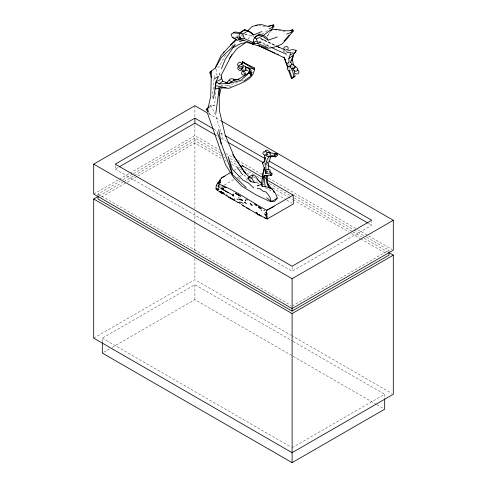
<?xml version="1.0" encoding="UTF-8"?>
<svg xmlns="http://www.w3.org/2000/svg" width="487" height="487" viewBox="0 0 487 487"><rect width="100%" height="100%" fill="white"/><g stroke="black" fill="none" stroke-linecap="round" stroke-linejoin="round"><path stroke-width="0.37" stroke-dasharray="2.44 1.83" d="M209.233 108.108L211.084 106.129L214.633 105.338L216.051 88.269M212.253 98.124L214.097 78.614M214.17 77.865L214.383 75.613M267.594 155.109L267.85 153.612M267.722 164.04L267.637 162.53L268.538 159.791M237.181 37.517L237.906 35.417M248.376 39.283L249.137 37.292L252.15 35.393M240.907 35.819L241.394 34.662M267.18 172.794L268.118 170.858L267.156 171.582M237.571 38.723L238.155 37.517M225.578 54.879L219.491 66.074L216.033 69.58L217.099 75.649M291.037 70.426L291.963 68.74L291.518 67.005M267.552 35.746L270.048 31.558M267.241 36.562L270.401 31.57M267.929 153.661L267.138 154.769L269.195 155.116M231.629 46.454L235.044 42.533M237.169 37.962L238.216 36.86L237.206 37.919M242.313 66.415L241.424 67.249L240.292 67.127M209.246 106.513L210.798 105.131L214.633 105.338M265.452 164.259L267.637 162.53L266.943 160.899M220.763 86.022L221.822 85.207L232.104 86.473M241.668 66.762L242.843 65.885M266.17 172.246L268.118 170.858M264.538 38.777L261.647 40.774L258.36 41.882M262.974 184.908L263.991 184.22M262.079 34.133L268.215 30.103M115.261 165.568L115.261 169.123L118.554 167.224M93.693 194.027L118.664 179.612M119.321 179.234L129.177 173.542M129.834 173.159L194.891 135.605L219.253 149.673M98.009 195.451L98.009 194.027L120.265 181.176M122.882 179.666L132.701 173.999M133.359 173.622L194.891 138.095L220.55 152.912M98.952 195.975L123.266 181.937M123.923 181.56L133.779 175.868M134.436 175.484L194.891 140.585L223.21 156.936M101.284 197.119L126.809 182.382M127.466 182.004L137.285 176.331M137.937 175.953L194.891 143.075L221.865 158.652M233.87 170.517L237.096 168.648M237.741 168.277L239.677 167.157M93.693 338.136L194.891 279.708L290.812 335.093M102.325 341.868L102.325 338.136L194.891 284.688L292.419 340.997M103.634 352.32L109.545 348.905M112.168 347.389L194.891 299.633L292.419 355.942M115.261 169.123L292.109 271.229L371.739 225.256L371.739 221.701M292.109 306.092L388.991 250.16L388.991 251.584M292.109 447.705L384.675 394.263L384.675 398.001M219.582 187.586L221.524 186.503M224.123 185.054L233.851 179.624M237.096 177.81L238.393 177.085M239.044 176.726L241.637 175.277M251.828 72.691L253.557 71.869M291.177 52.773L294.337 51.385M240.371 66.518L241.473 66.08M290.264 70.311L291.384 69.909M227.289 85.962L239.994 81.548M240.7 81.305L242.818 80.568M265.263 45.571L269.268 44.652M285.729 51.232L286.886 51.056M254.914 41.474L257.769 41.985M258.481 42.107L263.479 43.002L270.918 46.789M254.884 41.596L257.69 42.138M258.39 42.272L262.596 43.087M244.523 34.309L253.837 36.513M258.725 25.519L266.079 27.114M278.722 30.358L282.253 31.15M282.959 31.302L285.084 31.777M243.05 69.349L244.322 69.793M245.302 34.133L247.201 34.857M261.075 39.252L275.66 45.729M259.327 41.912L270.096 46.874M260.417 38.309L275.971 45.589M260.411 38.321L275.143 45.516M285.187 50.429L286.526 51.086M265.914 161.684L267.637 162.53M285.114 54.02L286.466 54.708L288.426 56.9M208.686 113.684L221.171 120.892M213.951 129.177L217.896 131.453M220.526 132.975L223.813 134.875M215.924 135.301L217.239 136.056M221.183 138.332L226.443 141.37M265.232 163.766L267.205 164.904M368.452 223.356L371.739 225.256M225.84 153.478L233.748 158.038M237.699 160.32L262.067 174.389M268.647 178.187L356.904 229.14M357.561 229.523L392.224 249.539M221.208 153.289L223.837 154.811M230.418 158.61L236.341 162.025M294.245 195.457L353.459 229.645M354.116 230.022L363.99 235.726M366.62 237.242L388.991 250.16M223.868 157.313L225.183 158.074M230.454 161.118L238.356 165.677M244.943 169.482L254.159 174.809M256.795 176.324L261.403 178.991M269.311 183.55L289.722 195.336M294.337 198.002L352.29 231.459M352.947 231.842L361.512 236.785M364.148 238.307L387.853 251.992M225.152 160.552L226.473 161.307M231.733 164.35L235.684 166.627M239.628 168.91L241.607 170.048M246.866 173.086L250.16 174.985M253.447 176.884L255.419 178.023M272.531 187.903L287.665 196.638M288.322 197.016L292.267 199.299M292.924 199.676L348.856 231.964M351.486 233.486L360.039 238.423M360.697 238.807L385.704 253.24M98.009 194.027L290.794 305.331M291.47 335.47L391.992 393.508M293.077 341.381L384.675 394.263M293.077 356.32L376.11 404.259M376.768 404.642L383.36 408.447M102.325 338.136L290.794 446.944M243.762 175.034L248.979 178.084M249.63 178.461L250.939 179.222M257.465 183.027L258.767 183.794M265.293 187.598L272.47 191.787M277.036 194.447L286.173 199.78M286.825 200.157L292.048 203.207M240.529 66.244L241.771 67.072M267.466 154.574L268.307 155.56M245.941 178.638L248.711 182.035M208.643 112.26L211.255 115.833M210.798 105.131L215.163 114.208L222.997 138.223M264.307 163.492L264.91 164.691M238.873 177.998L239.549 179.362M220.495 75.729L219.047 72.332L220.319 76.562M264.63 151.901L264.898 153.216M291.883 65.575L292.261 67.803M241.978 35.113L242.173 37.14M245.704 72.228L245.765 73.306M288.968 63.103L289.022 65.374M289.035 66.135L289.101 69.166M292.109 266.955L292.109 271.229M194.891 105.722L194.891 117.671M194.891 125.147L194.891 135.605M194.891 138.095L194.891 209.008M194.891 212.046L194.891 221.932M194.891 222.693L194.891 251.578M194.891 258.42L194.891 279.708M194.891 284.688L194.891 299.633"/><path stroke-width="0.73" d="M244.249 206.318L257.349 214.012L267.235 218.986L267.016 216.021L265.695 215.619M216.636 185.109L216.752 184.33L217.579 183.885L218.821 184.049C235.665 190.441 250.732 201.855 266.785 210.268L274.211 206.409M221.463 68.679L225.317 59.146L235.233 44.42L221.408 57.405L215.114 68.326L211.413 71.023L210.707 96.584L207.699 109.52L208.052 111.736L206.153 109.277L208.734 106.976M270.163 188.414C266.395 185.261 266.072 179.971 266.419 175.393M264.538 157.715L264.691 155.408M216.216 185.675L216.733 185.809L216.514 185.334L216.143 186.107L216.058 188.944L216.526 189.668L221.774 193.12L220.075 191.915M268.24 169.519L268.745 162.494L270.766 156.784M247.579 64.954L242.447 61.733L242.696 61.271L243.415 62.598L254.47 67.924C254.634 80.58 238.046 83.831 229.237 88.299L218.651 87.648L219.199 88.543L219.32 110.354L225.207 135.063L234.131 156.424L245.911 173.865M288.955 62.342L288.87 58.556L290.179 54.806L290.398 52.255L286.977 52.669M264.745 161.185L265.098 157.441M268.526 158.123L268.66 156.741M207.645 113.641L225.53 164.697L233.657 177.615L241.887 186.192L256.442 195.08L269.177 201.113L271.229 201.484L274.717 201.259L277.255 198.081L275.532 193.528L272.063 188.652L265.147 186.503L262.225 186.357L261.282 185.37L262.913 174.011L264.283 168.033L262.517 163.169L263.619 161.562M265.074 157.252L264.514 162.049L262.517 163.169M262.432 178.692L263.187 172.349L264.459 167.479M266.669 215.704L266.858 213.988L266.334 213.105M244.176 70.718L243.884 72.886L244.431 73.805L246.623 74.383M213.489 98.544L216.161 81.524L218.523 76.319L214.39 78.784M215.808 113.416L219.199 88.543L214.919 88.214L216.161 81.524L221.171 79.387L221.603 74.481L231.879 54.593M253.343 41.912L254.104 41.815L254.829 43.526L252.363 44.122L253.343 41.912L253.751 39.222L255.669 36.208L259.863 34.169L263.491 35.423L266.913 37.7L268.215 40.184L277.42 36.945M249.557 68.85L248.906 72.813L237.766 79.819L239.05 79.04L233.681 80.185L231.569 82.035L228.36 83.508L219.059 83.941L216.161 81.524M262.225 186.357L263.954 176.026L265.805 175.551M218.413 183.27L219.984 180.153L217.409 183.124L217.512 183.526L220.167 182.838L219.899 180.026L221.439 178.065L224.361 176.203M243.129 66.135L242.757 68.143L241.284 69.105L239.397 68.442L238.63 66.725L239.135 65.41L240.913 64.424M283.836 48.822L284.171 47.166L286.849 46.387L288.115 47.519L288.164 49.272M293.418 65.355L292.523 59.469L293.43 55.068L296.23 50.551L292.851 49.382L287.464 50.971M254.013 69.897L254.47 67.924M219.266 95.762L221.311 87.319M291.439 65.014L291.883 63.365L290.593 62.336M261.915 31.527L253.447 34.997L251.803 32.714L244.882 29.524L241.168 31.625L239.111 34.808L239.214 37.31L238.624 39.417L240.383 39.185M293.917 68.259L294.635 65.708L293.344 64.68L291.177 64.619L290.191 66.159L290.276 67.322L291.378 68.624L293.917 68.259L292.985 68.393M284.207 49.79L283.83 51.683M268.994 28.916L272.763 27.217L273.511 24.904L267.466 26.341L260.825 24.35L255.407 25.385M219.351 181.7L219.899 180.026L220.167 182.838M267.57 158.366L265.659 164.137L266.17 172.246L265.732 173.366L270.669 174.151L271.935 173.469L272.257 174.133L271.21 175.533L263.954 176.026L265.147 186.503M237.029 79.685L231.873 78.754L230.223 78.912L226.942 82.674L228.36 83.508L240.962 80.337L248.005 73.933L249.094 71.534L249.344 73.263L251.207 75.053L251.578 74.127L248.863 68.649M242.696 61.271L241.467 64.266L251.073 70.091L251.207 75.053L250.482 73.464L249.344 73.263L251.134 73.013L250.482 73.464L251.164 74.061L251.207 75.053M254.269 182.351L251.724 178.139L252.814 175.551L252.4 174.93L249.941 176.373L247.932 178.583L251.073 181.663L254.269 182.351L257.264 182.193M215.114 68.326L220.995 55.506L236.128 39.063M263.528 151.634L262.743 153.314L263.491 154.403L265.159 155.426L266.389 154.677M210.08 73.86L211.413 71.023L209.86 72.21L211.279 77.597M223.454 53.095L224.099 51.756M286.52 34.12L291.439 32.306L292.742 29.853L293.32 30.912L286.429 39.447L281.267 44.53L272.86 47.61L267.095 48.225L258.122 45.254M296.23 50.551L295.098 52.663L290.179 54.806M241.15 38.911L240.468 40.086L243.463 39.885M270.407 30.961L271.119 29.768M271.192 30.322L273.956 25.951L273.511 24.904L268.654 26.566M287.433 63.821L288.42 62.275M251.578 74.127L249.88 76.757L243.798 81.055M241.077 38.692L240.225 37.079L238.624 39.417L241.077 38.692L244.486 38.674L252.455 42.217M261.458 210.701L261.787 210.232M232.975 194.502L233.37 193.972M292.523 59.469L290.343 62.379L293.43 55.068L288.87 58.556M254.104 41.815L252.363 44.122L254.829 43.526L258.116 43.702L267.509 47.367M229.426 58.355L236.761 48.828L245.259 42.972M244.486 38.674L242.727 34.072L240.712 33L244.882 29.524M233.693 194.477L233.078 195.238L233.748 195.987L233.078 195.238L220.568 188.39M284.146 41.042L289.278 34.924M247.932 178.583L249.307 176.988L251.724 178.139M243.305 66.963L241.704 68.764L241.984 70.256L243.561 71.272L245.874 70.518L245.783 68.204M272.763 27.217L273.956 25.951L272.823 26.785M245.795 73.841L244.614 75.053L243.22 75.132L241.528 73.835L241.869 71.802L242.636 71.175L243.829 71.078M247.42 31.04L252.108 26.511L257.252 25.196M219.223 183.228L220.27 182.29M293.271 68.831L295.621 66.676L297.77 68.606L297.399 70.603L295.834 71.339L293.746 70.487L293.271 68.831L295.621 66.676M230.552 44.901L236.712 39.788M236.938 36.86L235.002 38.406L232.262 37.365L231.13 34.151L235.002 31.965L240.706 32.739M264.429 151.731L266.998 149.88L270.778 152.955L277.06 153.916L277.48 155.444L275.672 156.826L269.025 156.266M263.491 35.423L269.414 30.791C277.261 26.815 284.907 33.11 292.742 29.853L290.325 30.486M288.681 70.658L291.396 78.547L293.771 76.715M291.439 32.306L293.32 30.912M277.255 198.081L275.216 199.585L271.229 201.484L266.681 197.685M258.116 43.702L256.393 39.009L254.628 37.742L259.863 34.169M219.059 83.941L222.815 81.165L226.784 82.729M241.753 69.55L240.274 70.512L238.393 69.848L237.626 68.131L238.125 66.816L239.312 66.159M221.439 178.065L230.643 172.38M291.396 78.547L295.085 76.386L294.191 70.499M242.727 34.072L248.035 30.888L253.447 34.997M209.86 72.21L211.748 71.108M221.828 121.269L393.307 220.276L393.307 250.16L292.109 308.581L93.693 194.027L93.693 164.143L194.891 105.722L208.028 113.307M213.294 128.799L194.891 118.171L115.261 164.143L292.109 266.249L371.739 220.276L269.177 161.063M119.212 166.846L194.891 123.15L215.266 134.917M389.174 252.753L393.307 255.139L393.307 394.263L292.109 452.691L93.693 338.136L93.693 199.006L98.295 196.352M240.322 166.785L242.258 165.665L262.493 177.365M93.693 164.143L292.109 278.698L393.307 220.276M98.009 196.164L98.009 199.006L292.109 311.071L388.991 255.139L388.991 252.296M93.693 199.006L292.109 313.561L393.307 255.139M102.325 342.617L102.325 353.075L292.109 462.65L384.675 409.208L384.675 398.75M267.235 218.986L266.45 217.537L267.235 218.986L293.351 203.968L293.168 195.098L267.059 180.007M233.194 47.598L240.505 43.708L246.666 42.32L259.839 46.283L274.887 53.04M256.393 39.009L262.274 35.965L268.215 40.184M261.677 184.189L257.428 185.851L258.816 185.614M223.448 186.545L224.16 186.284L223.448 186.545L222.315 185.73M272.215 156.224L269.743 157.088L268.769 156.497M243.524 40.281L239.945 41.529L238.873 40.646M239.214 37.31L240.225 37.079M266.657 169.525L269.262 169.458L270.084 170.249L270.261 171.661M284.974 53.491L286.161 53.247M227.892 82.212L225.298 82.741L226.686 83.046M234.326 200.346L237.997 202.525L239.257 202.324M253.082 43.02L251.755 43.209L243.865 40.354M288.627 66.287L290.234 66.055M284.919 52.913L283.556 53.077L271.442 47.495M233.681 80.185L236.402 79.941M265.531 215.93L267.016 216.021M269.427 156.571L267.113 156.65L266.03 155.097L266.018 154.075L267.174 152.431L268.733 152.754M242.69 200.492L240.718 199.092L242.69 200.492L238.648 199.213M232.293 195.506L233.163 195.555M233.364 32.842L240.487 33.53M237.997 202.525L238.855 202.604L240.414 203.73M233.425 79.405L235.592 79.612M257.282 188.53L260.046 188.822L263.315 191.385L266.182 192.03L269.749 196.858L271.229 201.484M244.151 30.431L248.035 30.888M263.844 210.147L264.794 210.274M252.814 175.551L255.395 175.923L257.586 179.502L261.586 183.556M246.568 199.78L247.512 199.932M258.329 35.301L262.274 35.965M269.877 155.231L274.674 156.041L275.672 156.826M268.721 152.559L270.778 152.955M215.504 85.639L226.297 87.806M275.192 29.573L276.604 29.89M258.408 206.999L260.143 208.558L261.677 208.935M217.476 189.644L217.634 190.003L218.073 189.705L217.719 188.713L218.663 188.95M245.832 67.078L254.366 69.227L243.415 62.598L241.467 64.266L241.442 63.383M245.692 69.976L247.755 70.518M224.099 187.27L226.126 187.842M256.637 212.782L257.118 212.935L256.083 212.49L257.434 213.866L256.083 212.49M285.711 49.126L287.44 49.662M221.664 187.793L223.862 188.487L222.437 187.952M266.042 214.438L264.441 213.927L266.438 215.108M221.762 192.779L220.915 191.665L222.206 192.286L222.632 193.321L221.068 192.535L234.332 200.297L228.969 197.308L232.202 198.958M260.929 215.93L257.349 214.012L260.929 215.93L258.7 214.816M239.817 201.837L243.129 203.389M297.107 69.83L298.44 70.426L299.055 72.198L298.099 73.787L296.388 73.963L295.378 73.507M260.143 208.558L260.995 208.893M292.711 194.922L293.168 195.098L266.785 210.268L266.395 211.34L267.18 214.146M290.307 66.695L289.369 66.311L287.628 66.975L287.275 69.13L288.754 70.755M244.237 202.415L245.259 202.86M226.461 194.885L227.326 195.257M249.344 73.263L251.164 74.061M276.354 46.034L284.688 49.735M223.235 189.321L221.421 188.512L228.123 192.554M276.939 53.96L278.308 54.574M264.496 217.841L266.286 218.645M243.561 205.733L241.582 204.54M259.839 46.283L284.25 57.752L288.036 67.218M277.821 46.831L279.161 47.483M207.699 109.52L208.052 111.736M228.713 196.894L230.954 198.069M220.915 191.665L224.227 193.449L222.206 192.286M246.367 207.651L249.472 209.325M232.262 37.365L237.845 40.384M252.4 205.605L251.395 205.057L250.306 203.444L252.01 204.948M241.4 63.085L239.756 62.166L237.918 63.407L237.583 64.996L238.886 66.774M219.339 191.494L220.928 192.402M225.128 135.63L265.232 158.786M227.758 142.131L263.26 162.628M267.862 165.282L367.795 222.979M242.703 205.508L244.084 206.342M217.908 186.752L219.089 187.483M244.577 202.336L246.544 203.572M269.749 171.978L271.935 173.469M239.415 198.927L240.28 199.53M242.258 165.665L243.141 166.286M217.719 188.713L218.973 189.626M229.17 80.166L231.569 82.035M236.986 198.958L237.833 199.621M269.299 171.795L271.661 173.664M265.531 150.873L267.028 152.413M238.405 197.539L238.867 197.917M206.153 109.277L206.896 109.879M249.149 180.099L251.073 181.663M265.324 212.229L266.59 213.452M260.417 207.693L258.731 206.805L259.461 207.833M218.06 185.486L219.205 186.917M253.776 188.006L248.48 183.051L243.031 180.233L232.488 169.433L228.111 156.497L232.469 174.51L246.215 187.586M273.25 191.342L274.278 192.316L273.384 191.111M257.02 179.082L260.496 182.619M232.597 154.44L243.957 171.625L249.283 177.122M234.259 198.793L234.88 199.469M267.326 175.393L267.546 183.252L272.483 189.9M243.957 171.625L245.29 173.427M236.487 166.548L242.636 174.815M263.954 176.026L266.292 179.216M283.781 57.034L285.242 59.53M269.658 152.997L270.419 154.635M266.17 172.246L264.283 168.033L265.732 173.366M221.074 77.086L222.815 81.165M270.669 174.151L271.21 175.533M289.12 69.927L292.249 78.06M267.546 183.252L269.134 187.44M217.348 132.507L232.469 174.51M284.25 57.752L287.695 67.79M291.841 68.198L294.093 76.928M216.094 188.366L216.271 189.242M218.748 129.621L221.183 143.854M245.71 66.524L245.783 68.752M292.109 278.698L292.109 311.071M292.109 313.561L292.109 462.65M194.891 118.171L194.891 123.15M218.961 185.133L218.9 186.223L218.444 185.456L218.961 185.133M245.874 199.883L245.235 200.954L245.874 199.883M277.06 153.916L274.674 156.041L274.053 154.3L277.06 153.916M238.435 194.958L235.245 193.175L240.535 196.304L238.435 194.958M256.162 205.167L254.683 204.059L256.826 205.849L256.162 205.167"/></g></svg>
